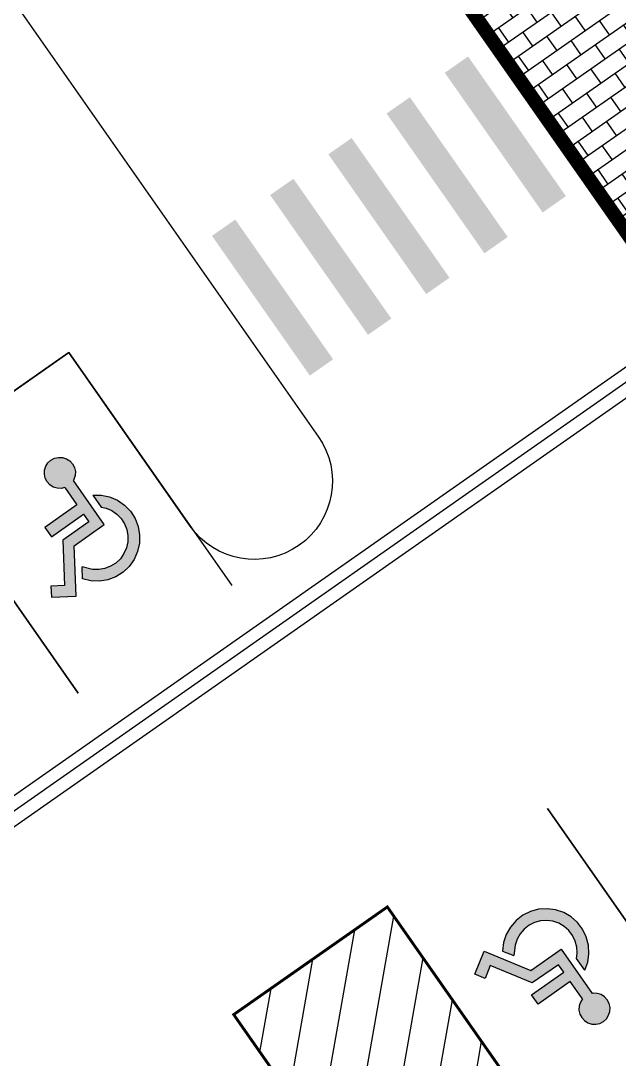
# Model space of a CAD drawing. Header units: millimetres. Extents: x 152904052 to 153933663, y 538271515 to 539240469.
# Drawn here: x 153240280 to 153250808, y 538767442 to 538785702 of the extents above; entities that cross this region are included whole.
import ezdxf

# ---------------------------------------------------------------- set-up
doc = ezdxf.new("R2010")
doc.units = ezdxf.units.MM
doc.layers.add('SCHM', color=9, linetype='Continuous')

msp = doc.modelspace()

# ---------------------------------------------------------------- hatches: boundary and pattern name
at = {"layer": 'SCHM'}
h = msp.add_hatch(dxfattribs=at)
h.set_pattern_fill('AR-B816', color=256, scale=1.5, angle=35, style=0)
h.set_pattern_definition([(35, (153047340.56, 538682551.4), (-174.8261, 249.67754), []), (125, (153047340.56, 538682551.4), (-424.50364, 74.85145), [304.8, -304.8])])
h.paths.add_polyline_path([(153248284.9, 538786255.7), (153247955.1, 538786726.8), (153247725.4, 538786565.9), (153251195.5, 538781610), (153261025.3, 538788492.9), (153257555.2, 538793448.8), (153257064.1, 538793104.9), (153257307.9, 538792756.8), (153255752.7, 538791667.9), (153253335, 538789974.9), (153253421, 538789852.1)])
h.paths.add_polyline_path([(153243036.7, 538793751), (153243159.6, 538793837), (153242944.5, 538794144.2), (153242591.9, 538793897.3), (153247725.4, 538786565.9), (153247955.1, 538786726.8)])
h.paths.add_polyline_path([(153238269.9, 538800820.3), (153237917.3, 538800573.3), (153242591.9, 538793897.3), (153242944.5, 538794144.2)])
h.paths.add_polyline_path([(153247259.5, 538808152.6), (153246236, 538807435.9), (153246508.4, 538807046.8), (153247040.9, 538807419.6), (153247256, 538807112.4), (153247747, 538807456.3)])
h.paths.add_polyline_path([(153244270, 538806059.3), (153238126.4, 538801757.5), (153238398.8, 538801368.4), (153244542.4, 538805670.2)])
h.paths.add_polyline_path([(153252421.7, 538800780.2), (153251930.6, 538800436.3), (153252145.7, 538800129.2), (153253089.2, 538798781.7), (153253777.5, 538797798.7), (153254408.4, 538796897.6), (153255039.4, 538795996.5), (153255670.3, 538795095.5), (153256358.6, 538794112.5), (153257064.1, 538793104.9), (153257555.2, 538793448.8)])
h.paths.add_polyline_path([(153247747, 538807456.3), (153247256, 538807112.4), (153251930.6, 538800436.3), (153252421.7, 538800780.2)])
for points in [[(153240791.6, 538777541.7), (153240743.3, 538777594.4), (153240710.2, 538777657.9), (153240694.7, 538777727.8), (153240697.8, 538777799.3), (153240719.4, 538777867.5), (153240757.8, 538777927.9), (153240810.6, 538777976.2), (153240874.1, 538778009.3), (153240943.9, 538778024.8), (153241015.4, 538778021.7), (153241083.7, 538778000.1), (153241144, 538777961.7), (153241192.4, 538777908.9), (153241225.4, 538777845.4), (153241240.9, 538777775.6), (153241237.8, 538777704.1), (153241216.3, 538777635.8), (153241205.5, 538777618.9), (153241749.2, 538776842.5), (153241217.3, 538776470.1), (153241254.8, 538775583.9), (153240817.7, 538775565.4), (153240809.4, 538775760), (153241051.9, 538775770.3), (153241018.1, 538776568.4), (153241477.9, 538776890.4), (153241384.2, 538777024.1), (153240817.9, 538776627.6), (153240702.6, 538776792.3), (153241268.9, 538777188.8), (153241056, 538777492.8), (153240991.7, 538777478.6), (153240920.2, 538777481.7), (153240852, 538777503.2)], [(153241780.1, 538777132.6), (153241691.6, 538777151), (153241544.8, 538777360.6), (153241694.9, 538777359.5), (153241841.8, 538777328.9), (153241979.8, 538777270), (153242103.5, 538777185.2), (153242208.1, 538777077.6), (153242289.6, 538776951.6), (153242344.6, 538776812), (153242371.1, 538776664.3), (153242368.1, 538776514.3), (153242335.6, 538776367.8), (153242274.9, 538776230.5), (153242188.4, 538776107.9), (153242079.5, 538776004.7), (153241952.4, 538775924.9), (153241812.1, 538775871.7), (153241664.1, 538775847.1), (153241514.2, 538775852.1), (153241368.1, 538775886.5), (153241359.1, 538776099), (153241541.3, 538776056.1), (153241650.6, 538776052.5), (153241758.5, 538776070.4), (153241860.8, 538776109.2), (153241953.4, 538776167.4), (153242032.8, 538776242.6), (153242095.8, 538776332), (153242140, 538776432), (153242163.7, 538776538.8), (153242165.9, 538776648.1), (153242146.6, 538776755.8), (153242106.5, 538776857.5), (153242047.1, 538776949.4), (153241970.9, 538777027.8), (153241880.7, 538777089.6)], [(153250068.4, 538769305.5), (153250055.5, 538769216), (153250202.3, 538769006.4), (153250252.6, 538769147.8), (153250274.1, 538769296.3), (153250265.9, 538769446.1), (153250228.5, 538769591.4), (153250163.2, 538769726.5), (153250072.6, 538769846.1), (153249960.3, 538769945.6), (153249830.6, 538770021), (153249688.5, 538770069.4), (153249539.8, 538770089), (153249390.1, 538770078.9), (153249245.3, 538770039.6), (153249111, 538769972.6), (153248992.6, 538769880.5), (153248894.6, 538769766.8), (153248820.9, 538769636.2), (153248774.3, 538769493.5), (153248756.6, 538769344.5), (153248953.3, 538769263.4), (153248975.3, 538769449.3), (153249009.2, 538769553.2), (153249063, 538769648.5), (153249134.4, 538769731.3), (153249220.7, 538769798.4), (153249318.6, 538769847.3), (153249424.1, 538769876), (153249533.2, 538769883.3), (153249641.7, 538769869), (153249745.2, 538769833.7), (153249839.7, 538769778.7), (153249921.6, 538769706.3), (153249987.6, 538769619.1), (153250035.2, 538769520.6), (153250062.5, 538769414.7)], [(153250114.8, 538768236.7), (153250147.8, 538768173.2), (153250196.2, 538768120.4), (153250256.6, 538768082), (153250324.8, 538768060.5), (153250396.3, 538768057.3), (153250466.2, 538768072.8), (153250529.7, 538768105.9), (153250582.4, 538768154.2), (153250620.9, 538768214.6), (153250642.4, 538768282.8), (153250645.5, 538768354.3), (153250630, 538768424.2), (153250597, 538768487.7), (153250548.6, 538768540.5), (153250488.3, 538768578.9), (153250420, 538768600.4), (153250348.5, 538768603.5), (153250329, 538768599.2), (153249785.3, 538769375.6), (153249253.4, 538769003.2), (153248433.5, 538769341.6), (153248266.6, 538768937.1), (153248446.7, 538768862.8), (153248539.3, 538769087.2), (153249277.7, 538768782.4), (153249737.5, 538769104.3), (153249831.2, 538768970.6), (153249264.9, 538768574.1), (153249380.2, 538768409.4), (153249946.5, 538768805.9), (153250159.3, 538768501.9), (153250124, 538768446.3), (153250102.4, 538768378), (153250099.3, 538768306.6)]]:
    msp.add_hatch(color=256, dxfattribs=at).paths.add_polyline_path(points)
h = msp.add_hatch(dxfattribs=at)
h.set_pattern_fill('ANSI31', color=256, scale=200, angle=35)
h.set_pattern_definition([(80, (122940944.1, 494508698.3), (-625.352923, 110.266593), [])])
h.paths.add_polyline_path([(153247008, 538763967.6), (153249711.2, 538765860.4), (153246728.6, 538770120), (153244025.4, 538768227.2)])

# ---------------------------------------------------------------- linework, layer by layer
for p, q in [((153240719.4, 538777867.5), (153240757.8, 538777927.9)), ((153240757.8, 538777927.9), (153240810.6, 538777976.2)), ((153240810.6, 538777976.2), (153240874.1, 538778009.3)), ((153240874.1, 538778009.3), (153240943.9, 538778024.8)), ((153240943.9, 538778024.8), (153241015.4, 538778021.7)), ((153241015.4, 538778021.7), (153241083.7, 538778000.1)), ((153241083.7, 538778000.1), (153241144, 538777961.7)), ((153241144, 538777961.7), (153241192.4, 538777908.9)), ((153240694.7, 538777727.8), (153240697.8, 538777799.3)), ((153240697.8, 538777799.3), (153240719.4, 538777867.5)), ((153241192.4, 538777908.9), (153241225.4, 538777845.4)), ((153241225.4, 538777845.4), (153241240.9, 538777775.6)), ((153241240.9, 538777775.6), (153241237.8, 538777704.1)), ((153240710.2, 538777657.9), (153240694.7, 538777727.8)), ((153240743.3, 538777594.4), (153240710.2, 538777657.9)), ((153240791.6, 538777541.7), (153240743.3, 538777594.4)), ((153241216.3, 538777635.8), (153241205.5, 538777618.9)), ((153241749.2, 538776842.5), (153241205.5, 538777618.9)), ((153241237.8, 538777704.1), (153241216.3, 538777635.8)), ((153240852, 538777503.2), (153240791.6, 538777541.7)), ((153240920.2, 538777481.7), (153240852, 538777503.2)), ((153240991.7, 538777478.6), (153240920.2, 538777481.7)), ((153241056, 538777492.8), (153240991.7, 538777478.6)), ((153241056, 538777492.8), (153241268.9, 538777188.8)), ((153241268.9, 538777188.8), (153240702.6, 538776792.3)), ((153241544.8, 538777360.6), (153241691.6, 538777151)), ((153241544.8, 538777360.6), (153241694.9, 538777359.5)), ((153241694.9, 538777359.5), (153241841.8, 538777328.9)), ((153241841.8, 538777328.9), (153241979.8, 538777270)), ((153241979.8, 538777270), (153242103.5, 538777185.2)), ((153242103.5, 538777185.2), (153242208.1, 538777077.6)), ((153240817.9, 538776627.6), (153241384.2, 538777024.1)), ((153241384.2, 538777024.1), (153241477.9, 538776890.4)), ((153241691.6, 538777151), (153241780.1, 538777132.6)), ((153241780.1, 538777132.6), (153241880.7, 538777089.6)), ((153241880.7, 538777089.6), (153241970.9, 538777027.8)), ((153241970.9, 538777027.8), (153242047.1, 538776949.4)), ((153242208.1, 538777077.6), (153242289.6, 538776951.6)), ((153241477.9, 538776890.4), (153241018.1, 538776568.4)), ((153241217.3, 538776470.1), (153241749.2, 538776842.5)), ((153242047.1, 538776949.4), (153242106.5, 538776857.5)), ((153242106.5, 538776857.5), (153242146.6, 538776755.8)), ((153242289.6, 538776951.6), (153242344.6, 538776812)), ((153240702.6, 538776792.3), (153240817.9, 538776627.6)), ((153242146.6, 538776755.8), (153242165.9, 538776648.1)), ((153242165.9, 538776648.1), (153242163.7, 538776538.8)), ((153242344.6, 538776812), (153242371.1, 538776664.3)), ((153242371.1, 538776664.3), (153242368.1, 538776514.3)), ((153241018.1, 538776568.4), (153241051.9, 538775770.3)), ((153241254.8, 538775583.9), (153241217.3, 538776470.1)), ((153242163.7, 538776538.8), (153242140, 538776432)), ((153242368.1, 538776514.3), (153242335.6, 538776367.8)), ((153242095.8, 538776332), (153242032.8, 538776242.6)), ((153242140, 538776432), (153242095.8, 538776332)), ((153242335.6, 538776367.8), (153242274.9, 538776230.5)), ((153241368.1, 538775886.5), (153241359.1, 538776099)), ((153241541.3, 538776056.1), (153241359.1, 538776099)), ((153241860.8, 538776109.2), (153241758.5, 538776070.4)), ((153241953.4, 538776167.4), (153241860.8, 538776109.2)), ((153242032.8, 538776242.6), (153241953.4, 538776167.4)), ((153242188.4, 538776107.9), (153242079.5, 538776004.7)), ((153242274.9, 538776230.5), (153242188.4, 538776107.9)), ((153241650.6, 538776052.5), (153241541.3, 538776056.1)), ((153241758.5, 538776070.4), (153241650.6, 538776052.5)), ((153241952.4, 538775924.9), (153241812.1, 538775871.7)), ((153242079.5, 538776004.7), (153241952.4, 538775924.9)), ((153241051.9, 538775770.3), (153240809.4, 538775760)), ((153240809.4, 538775760), (153240817.7, 538775565.4)), ((153241514.2, 538775852.1), (153241368.1, 538775886.5)), ((153241664.1, 538775847.1), (153241514.2, 538775852.1)), ((153241812.1, 538775871.7), (153241664.1, 538775847.1)), ((153240817.7, 538775565.4), (153241254.8, 538775583.9)), ((153249390.1, 538770078.9), (153249245.3, 538770039.6)), ((153249539.8, 538770089), (153249390.1, 538770078.9)), ((153249688.5, 538770069.4), (153249539.8, 538770089)), ((153249830.6, 538770021), (153249688.5, 538770069.4)), ((153248992.6, 538769880.5), (153248894.6, 538769766.8)), ((153249111, 538769972.6), (153248992.6, 538769880.5)), ((153249245.3, 538770039.6), (153249111, 538769972.6)), ((153249533.2, 538769883.3), (153249424.1, 538769876)), ((153249641.7, 538769869), (153249533.2, 538769883.3)), ((153249960.3, 538769945.6), (153249830.6, 538770021)), ((153250072.6, 538769846.1), (153249960.3, 538769945.6)), ((153248894.6, 538769766.8), (153248820.9, 538769636.2)), ((153249134.4, 538769731.3), (153249063, 538769648.5)), ((153249220.7, 538769798.4), (153249134.4, 538769731.3)), ((153249318.6, 538769847.3), (153249220.7, 538769798.4)), ((153249424.1, 538769876), (153249318.6, 538769847.3)), ((153249745.2, 538769833.7), (153249641.7, 538769869)), ((153249839.7, 538769778.7), (153249745.2, 538769833.7)), ((153249921.6, 538769706.3), (153249839.7, 538769778.7)), ((153249987.6, 538769619.1), (153249921.6, 538769706.3)), ((153250163.2, 538769726.5), (153250072.6, 538769846.1)), ((153250228.5, 538769591.4), (153250163.2, 538769726.5)), ((153248820.9, 538769636.2), (153248774.3, 538769493.5)), ((153249009.2, 538769553.2), (153248975.3, 538769449.3)), ((153249063, 538769648.5), (153249009.2, 538769553.2)), ((153250035.2, 538769520.6), (153249987.6, 538769619.1)), ((153250062.5, 538769414.7), (153250035.2, 538769520.6)), ((153250265.9, 538769446.1), (153250228.5, 538769591.4)), ((153248266.6, 538768937.1), (153248433.5, 538769341.6)), ((153248433.5, 538769341.6), (153249253.4, 538769003.2)), ((153248774.3, 538769493.5), (153248756.6, 538769344.5)), ((153248756.6, 538769344.5), (153248953.3, 538769263.4)), ((153248975.3, 538769449.3), (153248953.3, 538769263.4)), ((153249253.4, 538769003.2), (153249785.3, 538769375.6)), ((153249785.3, 538769375.6), (153250329, 538768599.2)), ((153250068.4, 538769305.5), (153250062.5, 538769414.7)), ((153250274.1, 538769296.3), (153250265.9, 538769446.1)), ((153250055.5, 538769216), (153250068.4, 538769305.5)), ((153250202.3, 538769006.4), (153250055.5, 538769216)), ((153250202.3, 538769006.4), (153250252.6, 538769147.8)), ((153250252.6, 538769147.8), (153250274.1, 538769296.3)), ((153248539.3, 538769087.2), (153248446.7, 538768862.8)), ((153249277.7, 538768782.4), (153248539.3, 538769087.2)), ((153249264.9, 538768574.1), (153249831.2, 538768970.6)), ((153249737.5, 538769104.3), (153249277.7, 538768782.4)), ((153249831.2, 538768970.6), (153249737.5, 538769104.3)), ((153248446.7, 538768862.8), (153248266.6, 538768937.1)), ((153249946.5, 538768805.9), (153249380.2, 538768409.4)), ((153250159.3, 538768501.9), (153249946.5, 538768805.9)), ((153250348.5, 538768603.5), (153250329, 538768599.2)), ((153250420, 538768600.4), (153250348.5, 538768603.5)), ((153250488.3, 538768578.9), (153250420, 538768600.4)), ((153249380.2, 538768409.4), (153249264.9, 538768574.1)), ((153250124, 538768446.3), (153250102.4, 538768378)), ((153250159.3, 538768501.9), (153250124, 538768446.3)), ((153250548.6, 538768540.5), (153250488.3, 538768578.9)), ((153250597, 538768487.7), (153250548.6, 538768540.5)), ((153250630, 538768424.2), (153250597, 538768487.7)), ((153250645.5, 538768354.3), (153250630, 538768424.2)), ((153250102.4, 538768378), (153250099.3, 538768306.6)), ((153250099.3, 538768306.6), (153250114.8, 538768236.7)), ((153250114.8, 538768236.7), (153250147.8, 538768173.2)), ((153250620.9, 538768214.6), (153250642.4, 538768282.8)), ((153250642.4, 538768282.8), (153250645.5, 538768354.3)), ((153250147.8, 538768173.2), (153250196.2, 538768120.4)), ((153250196.2, 538768120.4), (153250256.6, 538768082)), ((153250256.6, 538768082), (153250324.8, 538768060.5)), ((153250324.8, 538768060.5), (153250396.3, 538768057.3)), ((153250396.3, 538768057.3), (153250466.2, 538768072.8)), ((153250466.2, 538768072.8), (153250529.7, 538768105.9)), ((153250529.7, 538768105.9), (153250582.4, 538768154.2)), ((153250582.4, 538768154.2), (153250620.9, 538768214.6))]:
    msp.add_line(p, q, dxfattribs=at)
for points, const_width in [([(153251195.9, 538781610.3), (153261025.7, 538788493.2), (153247259.9, 538808152.9), (153237430.1, 538801269.9)], 250), ([(153247008, 538763967.6), (153249711.2, 538765860.4), (153246728.6, 538770120), (153244025.4, 538768227.2)], 50)]:
    msp.add_lwpolyline(points, close=True, dxfattribs=dict(at, const_width=const_width))
at = {"layer": 'SCHM', "ltscale": 0.0008}
msp.add_lwpolyline([(153126885.8, 538706866.7, -1), (153129138.5, 538708444.1), (153131275.1, 538705392.7), (153239976.6, 538781506.2), (153237840, 538784557.6, -1), (153240092.7, 538786134.9), (153245513, 538778393.9, -1), (153243260.3, 538776816.6), (153241123.8, 538779867.9), (153132422.2, 538703754.4), (153134558.8, 538700703.1, -1), (153132306.1, 538699125.7)], format="xyb", close=True, dxfattribs=at)
at = {"layer": 'SCHM'}
for points in [[(153197138.2, 538741958), (153254304.5, 538781986.3)], [(153197396.3, 538741589.4), (153254562.6, 538781617.7)], [(153241288.4, 538773879.4), (153238420.6, 538777975.1), (153241123.8, 538779867.9), (153243991.6, 538775772.2)], [(153238585.2, 538771986.6), (153235717.4, 538776082.3), (153238420.6, 538777975.1), (153241288.4, 538773879.4)], [(153249546.5, 538771848.9), (153252414.4, 538767753.1), (153255117.6, 538769645.9), (153252249.7, 538773741.7)], [(153246843.3, 538769956.1), (153249711.2, 538765860.4), (153252414.4, 538767753.2), (153249546.5, 538771848.9)], [(153241436.9, 538766170.6), (153244304.7, 538762074.8), (153247008, 538763967.6), (153244140.1, 538768063.4)]]:
    msp.add_lwpolyline(points, dxfattribs=at)
at = {"layer": 'SCHM', "ltscale": 5, "flags": 128}
msp.add_lwpolyline([(153197267.2, 538741773.7), (153254607.9, 538781924.1)], dxfattribs=at)
at = {"layer": 'SCHM'}
for points in [[(153247739.2, 538784787.6), (153249459.9, 538782330.2), (153248148.7, 538785074.4), (153249869.5, 538782617)], [(153246715.2, 538784070.7), (153248436, 538781613.2), (153247124.8, 538784357.5), (153248845.5, 538781900)], [(153245691.3, 538783353.7), (153247412, 538780896.2), (153246100.9, 538783640.5), (153247821.6, 538781183)], [(153244667.3, 538782636.7), (153246388.1, 538780179.3), (153245076.9, 538782923.5), (153246797.7, 538780466.1)], [(153243643.4, 538781919.8), (153245364.1, 538779462.3), (153244053, 538782206.5), (153245773.7, 538779749.1)]]:
    msp.add_solid(points, dxfattribs=at)

doc.saveas('drawing.dxf')
